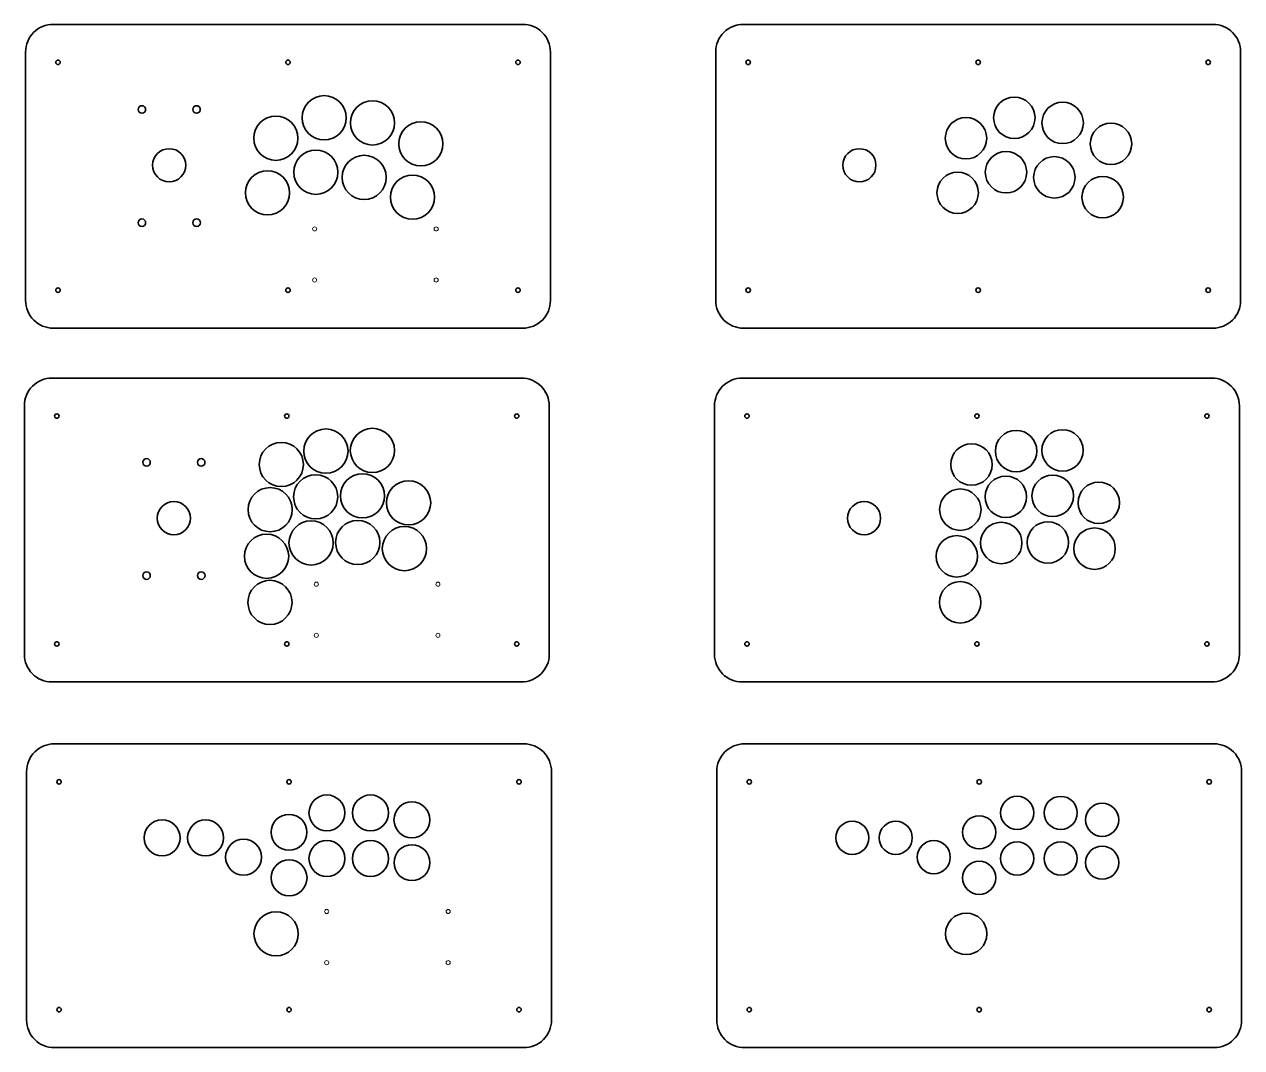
# Model space of a CAD drawing. Header units: millimetres. Extents: x 161 to 1941, y -2211 to 166.
# Drawn here: x 1055 to 1936, y -1150 to -409 of the extents above; entities that cross this region are included whole.
import ezdxf

# ---------------------------------------------------------------- set-up
doc = ezdxf.new("R2010")
doc.units = ezdxf.units.MM
doc.header["$MEASUREMENT"] = 0
doc.layers.add('Layer 1', color=7, linetype='Continuous')

msp = doc.modelspace()

# ---------------------------------------------------------------- linework, layer by layer
at = {"layer": 'Layer 1', "color": 250, "lineweight": 35}
for centre, major_axis, ratio in [((1271.9968, -476.1948), (0, 16), 1), ((1306.9968, -479.9354), (0, 16), 1), ((1771.6895, -476.1948), (0, 15), 1), ((1806.6895, -479.9354), (0, 15), 1), ((1140.0248, -470.2079), (0, 2.75), 1), ((1179.5998, -470.2079), (0, 2.75), 1), ((1236.9968, -491.0448), (0, 16), 1), ((1341.9968, -495.075), (0, 16), 1), ((1736.6895, -491.0448), (0, 15), 1), ((1841.6895, -495.075), (0, 15), 1), ((1159.8468, -510.5949), (0, 12.0001), 0.99999167), ((1265.9968, -515.6823), (0, 16), 1), ((1659.5395, -510.5949), (0, 12.0001), 0.99999167), ((1765.6895, -515.6823), (0, 15), 1), ((1300.9969, -519.3583), (0, 16), 1), ((1800.6896, -519.3583), (0, 15), 1), ((1230.9968, -530.5323), (0, 16), 1), ((1335.9968, -533.7041), (0, 16), 1), ((1730.6895, -530.5323), (0, 15), 1), ((1835.6895, -533.7041), (0, 15), 1), ((1140.0248, -552.208), (0, 2.75), 1), ((1179.6373, -552.1704), (0, 2.75), 1), ((1273.2834, -717.5635), (0, 16), 1), ((1306.9256, -717.0783), (0, 16), 1), ((1772.9761, -717.5635), (0, 15), 1), ((1806.6183, -717.0783), (0, 15), 1), ((1240.9991, -727.3162), (0, 16), 1), ((1740.6918, -727.3162), (0, 15), 1), ((1143.4039, -725.7436), (0, 2.75), 1), ((1182.9789, -725.7436), (0, 2.75), 1), ((1265.8588, -750.6638), (0, 16), 1), ((1299.7986, -749.9811), (0, 16), 1), ((1333.1532, -755.0526), (0, 16), 1), ((1765.5515, -750.6638), (0, 15), 1), ((1799.4913, -749.9811), (0, 15), 1), ((1832.8459, -755.0526), (0, 15), 1), ((1232.9043, -759.9881), (0, 16), 1), ((1732.597, -759.9881), (0, 15), 1), ((1163.2259, -766.1305), (0, 12), 1), ((1662.9186, -766.1305), (0, 12), 1), ((1262.5429, -784.1159), (0, 16), 1), ((1296.2876, -783.7258), (0, 16), 1), ((1330.1298, -788.2121), (0, 16), 1), ((1762.2356, -784.1159), (0, 15), 1), ((1795.9803, -783.7258), (0, 15), 1), ((1829.8225, -788.2121), (0, 15), 1), ((1230.3586, -793.7712), (0, 16), 1), ((1730.0513, -793.7712), (0, 15), 1), ((1143.4039, -807.7437), (0, 2.75), 1), ((1183.0164, -807.7061), (0, 2.75), 1), ((1232.7968, -827.1257), (0, 16), 1), ((1732.4895, -827.1257), (0, 15), 1), ((1274.021, -979.579), (0, 13.0001), 0.99999231), ((1305.5709, -979.5915), (0, 13.0001), 0.99999231), ((1773.7137, -979.579), (0, 12.0001), 0.99999167), ((1805.2636, -979.5915), (0, 12.0001), 0.99999167), ((1335.571, -984.5916), (0, 13.0001), 0.99999231), ((1835.2637, -984.5916), (0, 12.0001), 0.99999167), ((1154.6961, -997.6415), (0, 13.0001), 0.99999231), ((1186.146, -997.6166), (0, 13.0001), 0.99999231), ((1246.5711, -993.629), (0, 13.0001), 0.99999231), ((1654.3888, -997.6415), (0, 12.0001), 0.99999167), ((1685.8387, -997.6166), (0, 12.0001), 0.99999167), ((1746.2638, -993.629), (0, 12.0001), 0.99999167), ((1213.671, -1011.654), (0, 13.0001), 0.99999231), ((1274.021, -1012.5915), (0, 13.0001), 0.99999231), ((1305.5835, -1012.6166), (0, 13.0001), 0.99999231), ((1335.5835, -1015.6165), (0, 13.0001), 0.99999231), ((1713.3637, -1011.654), (0, 12.0001), 0.99999167), ((1773.7137, -1012.5915), (0, 12.0001), 0.99999167), ((1805.2762, -1012.6166), (0, 12.0001), 0.99999167), ((1835.2762, -1015.6165), (0, 12.0001), 0.99999167), ((1246.596, -1026.579), (0, 13.0001), 0.99999231), ((1746.2887, -1026.579), (0, 12.0001), 0.99999167), ((1237.1711, -1067.1539), (0, 16), 1), ((1736.8638, -1067.1539), (0, 15), 1)]:
    msp.add_ellipse(centre, major_axis=major_axis, ratio=ratio, dxfattribs=at)
at = {"layer": 'Layer 1', "lineweight": 35}
for points, knots in [([(1075.8386, -628.5534), (1075.8386, -628.5534), (1415.8386, -628.5534), (1415.8386, -628.5534), (1421.1463, -628.55), (1426.2353, -626.4383), (1429.986, -622.6828), (1433.7367, -618.9274), (1435.842, -613.861), (1435.8386, -608.5534), (1435.8386, -608.5534), (1435.8386, -428.5534), (1435.8386, -428.5534), (1435.8353, -423.2457), (1433.7236, -418.1567), (1429.9681, -414.406), (1426.2126, -410.6553), (1421.1463, -408.55), (1415.8386, -408.5534), (1415.8386, -408.5534), (1075.8386, -408.5534), (1075.8386, -408.5534), (1070.5309, -408.5567), (1065.442, -410.6684), (1061.6912, -414.4239), (1057.9405, -418.1793), (1055.8353, -423.2457), (1055.8386, -428.5534), (1055.8386, -428.5534), (1055.8386, -608.5534), (1055.8386, -608.5534), (1055.842, -613.861), (1057.9536, -618.95), (1061.7091, -622.7007), (1065.4646, -626.4514), (1070.5309, -628.5567), (1075.8386, -628.5534)], [0, 0, 0, 0, 0.08333333, 0.08333333, 0.08333333, 0.16666667, 0.16666667, 0.16666667, 0.25, 0.25, 0.25, 0.33333333, 0.33333333, 0.33333333, 0.41666667, 0.41666667, 0.41666667, 0.5, 0.5, 0.5, 0.58333333, 0.58333333, 0.58333333, 0.66666667, 0.66666667, 0.66666667, 0.75, 0.75, 0.75, 0.83333333, 0.83333333, 0.83333333, 0.91666667, 0.91666667, 0.91666667, 1, 1, 1, 1]), ([(1575.5313, -628.5534), (1575.5313, -628.5534), (1915.5313, -628.5534), (1915.5313, -628.5534), (1920.839, -628.55), (1925.928, -626.4383), (1929.6787, -622.6828), (1933.4294, -618.9274), (1935.5347, -613.861), (1935.5313, -608.5534), (1935.5313, -608.5534), (1935.5313, -428.5534), (1935.5313, -428.5534), (1935.528, -423.2457), (1933.4163, -418.1567), (1929.6608, -414.406), (1925.9053, -410.6553), (1920.839, -408.55), (1915.5313, -408.5534), (1915.5313, -408.5534), (1575.5313, -408.5534), (1575.5313, -408.5534), (1570.2236, -408.5567), (1565.1347, -410.6684), (1561.3839, -414.4239), (1557.6332, -418.1793), (1555.528, -423.2457), (1555.5313, -428.5534), (1555.5313, -428.5534), (1555.5313, -608.5534), (1555.5313, -608.5534), (1555.5347, -613.861), (1557.6463, -618.95), (1561.4018, -622.7007), (1565.1573, -626.4514), (1570.2236, -628.5567), (1575.5313, -628.5534)], [0, 0, 0, 0, 0.08333333, 0.08333333, 0.08333333, 0.16666667, 0.16666667, 0.16666667, 0.25, 0.25, 0.25, 0.33333333, 0.33333333, 0.33333333, 0.41666667, 0.41666667, 0.41666667, 0.5, 0.5, 0.5, 0.58333333, 0.58333333, 0.58333333, 0.66666667, 0.66666667, 0.66666667, 0.75, 0.75, 0.75, 0.83333333, 0.83333333, 0.83333333, 0.91666667, 0.91666667, 0.91666667, 1, 1, 1, 1]), ([(1080.9385, -436.0534), (1080.9385, -435.1697), (1080.2222, -434.4534), (1079.3385, -434.4534), (1078.4548, -434.4534), (1077.7385, -435.1697), (1077.7385, -436.0534), (1077.7385, -436.9371), (1078.4548, -437.6534), (1079.3385, -437.6534), (1080.2222, -437.6534), (1080.9385, -436.9371), (1080.9385, -436.0534)], [0, 0, 0, 0, 0.25, 0.25, 0.25, 0.5, 0.5, 0.5, 0.75, 0.75, 0.75, 1, 1, 1, 1]), ([(1247.4386, -436.0534), (1247.4386, -435.1697), (1246.7223, -434.4534), (1245.8386, -434.4534), (1244.9549, -434.4534), (1244.2386, -435.1697), (1244.2386, -436.0534), (1244.2386, -436.9371), (1244.9549, -437.6534), (1245.8386, -437.6534), (1246.7223, -437.6534), (1247.4386, -436.9371), (1247.4386, -436.0534)], [0, 0, 0, 0, 0.25, 0.25, 0.25, 0.5, 0.5, 0.5, 0.75, 0.75, 0.75, 1, 1, 1, 1]), ([(1413.9385, -436.0534), (1413.9385, -435.1697), (1413.2222, -434.4534), (1412.3385, -434.4534), (1411.4548, -434.4534), (1410.7385, -435.1697), (1410.7385, -436.0534), (1410.7385, -436.9371), (1411.4548, -437.6534), (1412.3385, -437.6534), (1413.2222, -437.6534), (1413.9385, -436.9371), (1413.9385, -436.0534)], [0, 0, 0, 0, 0.25, 0.25, 0.25, 0.5, 0.5, 0.5, 0.75, 0.75, 0.75, 1, 1, 1, 1]), ([(1580.6312, -436.0534), (1580.6312, -435.1697), (1579.9149, -434.4534), (1579.0312, -434.4534), (1578.1475, -434.4534), (1577.4312, -435.1697), (1577.4312, -436.0534), (1577.4312, -436.9371), (1578.1475, -437.6534), (1579.0312, -437.6534), (1579.9149, -437.6534), (1580.6312, -436.9371), (1580.6312, -436.0534)], [0, 0, 0, 0, 0.25, 0.25, 0.25, 0.5, 0.5, 0.5, 0.75, 0.75, 0.75, 1, 1, 1, 1]), ([(1747.1313, -436.0534), (1747.1313, -435.1697), (1746.415, -434.4534), (1745.5313, -434.4534), (1744.6476, -434.4534), (1743.9313, -435.1697), (1743.9313, -436.0534), (1743.9313, -436.9371), (1744.6476, -437.6534), (1745.5313, -437.6534), (1746.415, -437.6534), (1747.1313, -436.9371), (1747.1313, -436.0534)], [0, 0, 0, 0, 0.25, 0.25, 0.25, 0.5, 0.5, 0.5, 0.75, 0.75, 0.75, 1, 1, 1, 1]), ([(1913.6312, -436.0534), (1913.6312, -435.1697), (1912.9149, -434.4534), (1912.0312, -434.4534), (1911.1475, -434.4534), (1910.4312, -435.1697), (1910.4312, -436.0534), (1910.4312, -436.9371), (1911.1475, -437.6534), (1912.0312, -437.6534), (1912.9149, -437.6534), (1913.6312, -436.9371), (1913.6312, -436.0534)], [0, 0, 0, 0, 0.25, 0.25, 0.25, 0.5, 0.5, 0.5, 0.75, 0.75, 0.75, 1, 1, 1, 1]), ([(1080.9385, -601.0534), (1080.9385, -600.1697), (1080.2222, -599.4534), (1079.3385, -599.4534), (1078.4548, -599.4534), (1077.7385, -600.1697), (1077.7385, -601.0534), (1077.7385, -601.9371), (1078.4548, -602.6534), (1079.3385, -602.6534), (1080.2222, -602.6534), (1080.9385, -601.9371), (1080.9385, -601.0534)], [0, 0, 0, 0, 0.25, 0.25, 0.25, 0.5, 0.5, 0.5, 0.75, 0.75, 0.75, 1, 1, 1, 1]), ([(1247.4386, -601.0534), (1247.4386, -600.1697), (1246.7223, -599.4534), (1245.8386, -599.4534), (1244.9549, -599.4534), (1244.2386, -600.1697), (1244.2386, -601.0534), (1244.2386, -601.9371), (1244.9549, -602.6534), (1245.8386, -602.6534), (1246.7223, -602.6534), (1247.4386, -601.9371), (1247.4386, -601.0534)], [0, 0, 0, 0, 0.25, 0.25, 0.25, 0.5, 0.5, 0.5, 0.75, 0.75, 0.75, 1, 1, 1, 1]), ([(1413.9385, -601.0534), (1413.9385, -600.1697), (1413.2222, -599.4534), (1412.3385, -599.4534), (1411.4548, -599.4534), (1410.7385, -600.1697), (1410.7385, -601.0534), (1410.7385, -601.9371), (1411.4548, -602.6534), (1412.3385, -602.6534), (1413.2222, -602.6534), (1413.9385, -601.9371), (1413.9385, -601.0534)], [0, 0, 0, 0, 0.25, 0.25, 0.25, 0.5, 0.5, 0.5, 0.75, 0.75, 0.75, 1, 1, 1, 1]), ([(1580.6312, -601.0534), (1580.6312, -600.1697), (1579.9149, -599.4534), (1579.0312, -599.4534), (1578.1475, -599.4534), (1577.4312, -600.1697), (1577.4312, -601.0534), (1577.4312, -601.9371), (1578.1475, -602.6534), (1579.0312, -602.6534), (1579.9149, -602.6534), (1580.6312, -601.9371), (1580.6312, -601.0534)], [0, 0, 0, 0, 0.25, 0.25, 0.25, 0.5, 0.5, 0.5, 0.75, 0.75, 0.75, 1, 1, 1, 1]), ([(1747.1313, -601.0534), (1747.1313, -600.1697), (1746.415, -599.4534), (1745.5313, -599.4534), (1744.6476, -599.4534), (1743.9313, -600.1697), (1743.9313, -601.0534), (1743.9313, -601.9371), (1744.6476, -602.6534), (1745.5313, -602.6534), (1746.415, -602.6534), (1747.1313, -601.9371), (1747.1313, -601.0534)], [0, 0, 0, 0, 0.25, 0.25, 0.25, 0.5, 0.5, 0.5, 0.75, 0.75, 0.75, 1, 1, 1, 1]), ([(1913.6312, -601.0534), (1913.6312, -600.1697), (1912.9149, -599.4534), (1912.0312, -599.4534), (1911.1475, -599.4534), (1910.4312, -600.1697), (1910.4312, -601.0534), (1910.4312, -601.9371), (1911.1475, -602.6534), (1912.0312, -602.6534), (1912.9149, -602.6534), (1913.6312, -601.9371), (1913.6312, -601.0534)], [0, 0, 0, 0, 0.25, 0.25, 0.25, 0.5, 0.5, 0.5, 0.75, 0.75, 0.75, 1, 1, 1, 1]), ([(1074.9499, -884.7376), (1074.9499, -884.7376), (1414.9499, -884.7376), (1414.9499, -884.7376), (1420.2576, -884.7342), (1425.3466, -882.6225), (1429.0973, -878.867), (1432.848, -875.1116), (1434.9533, -870.0452), (1434.9499, -864.7376), (1434.9499, -864.7376), (1434.9499, -684.7376), (1434.9499, -684.7376), (1434.9466, -679.4299), (1432.8349, -674.3409), (1429.0794, -670.5902), (1425.3239, -666.8395), (1420.2576, -664.7342), (1414.9499, -664.7376), (1414.9499, -664.7376), (1074.9499, -664.7376), (1074.9499, -664.7376), (1069.6422, -664.7409), (1064.5533, -666.8526), (1060.8025, -670.6081), (1057.0518, -674.3635), (1054.9466, -679.4299), (1054.9499, -684.7376), (1054.9499, -684.7376), (1054.9499, -864.7376), (1054.9499, -864.7376), (1054.9533, -870.0452), (1057.0649, -875.1342), (1060.8204, -878.8849), (1064.5759, -882.6356), (1069.6422, -884.7409), (1074.9499, -884.7376)], [0, 0, 0, 0, 0.08333333, 0.08333333, 0.08333333, 0.16666667, 0.16666667, 0.16666667, 0.25, 0.25, 0.25, 0.33333333, 0.33333333, 0.33333333, 0.41666667, 0.41666667, 0.41666667, 0.5, 0.5, 0.5, 0.58333333, 0.58333333, 0.58333333, 0.66666667, 0.66666667, 0.66666667, 0.75, 0.75, 0.75, 0.83333333, 0.83333333, 0.83333333, 0.91666667, 0.91666667, 0.91666667, 1, 1, 1, 1]), ([(1574.6426, -884.7376), (1574.6426, -884.7376), (1914.6426, -884.7376), (1914.6426, -884.7376), (1919.9503, -884.7342), (1925.0393, -882.6225), (1928.79, -878.867), (1932.5407, -875.1116), (1934.646, -870.0452), (1934.6426, -864.7376), (1934.6426, -864.7376), (1934.6426, -684.7376), (1934.6426, -684.7376), (1934.6393, -679.4299), (1932.5276, -674.3409), (1928.7721, -670.5902), (1925.0166, -666.8395), (1919.9503, -664.7342), (1914.6426, -664.7376), (1914.6426, -664.7376), (1574.6426, -664.7376), (1574.6426, -664.7376), (1569.3349, -664.7409), (1564.246, -666.8526), (1560.4952, -670.6081), (1556.7445, -674.3635), (1554.6393, -679.4299), (1554.6426, -684.7376), (1554.6426, -684.7376), (1554.6426, -864.7376), (1554.6426, -864.7376), (1554.646, -870.0452), (1556.7576, -875.1342), (1560.5131, -878.8849), (1564.2686, -882.6356), (1569.3349, -884.7409), (1574.6426, -884.7376)], [0, 0, 0, 0, 0.08333333, 0.08333333, 0.08333333, 0.16666667, 0.16666667, 0.16666667, 0.25, 0.25, 0.25, 0.33333333, 0.33333333, 0.33333333, 0.41666667, 0.41666667, 0.41666667, 0.5, 0.5, 0.5, 0.58333333, 0.58333333, 0.58333333, 0.66666667, 0.66666667, 0.66666667, 0.75, 0.75, 0.75, 0.83333333, 0.83333333, 0.83333333, 0.91666667, 0.91666667, 0.91666667, 1, 1, 1, 1]), ([(1080.0498, -692.2376), (1080.0498, -691.3539), (1079.3335, -690.6376), (1078.4498, -690.6376), (1077.5661, -690.6376), (1076.8498, -691.3539), (1076.8498, -692.2376), (1076.8498, -693.1213), (1077.5661, -693.8376), (1078.4498, -693.8376), (1079.3335, -693.8376), (1080.0498, -693.1213), (1080.0498, -692.2376)], [0, 0, 0, 0, 0.25, 0.25, 0.25, 0.5, 0.5, 0.5, 0.75, 0.75, 0.75, 1, 1, 1, 1]), ([(1246.5499, -692.2376), (1246.5499, -691.3539), (1245.8336, -690.6376), (1244.9499, -690.6376), (1244.0662, -690.6376), (1243.3499, -691.3539), (1243.3499, -692.2376), (1243.3499, -693.1213), (1244.0662, -693.8376), (1244.9499, -693.8376), (1245.8336, -693.8376), (1246.5499, -693.1213), (1246.5499, -692.2376)], [0, 0, 0, 0, 0.25, 0.25, 0.25, 0.5, 0.5, 0.5, 0.75, 0.75, 0.75, 1, 1, 1, 1]), ([(1413.0498, -692.2376), (1413.0498, -691.3539), (1412.3335, -690.6376), (1411.4498, -690.6376), (1410.5661, -690.6376), (1409.8498, -691.3539), (1409.8498, -692.2376), (1409.8498, -693.1213), (1410.5661, -693.8376), (1411.4498, -693.8376), (1412.3335, -693.8376), (1413.0498, -693.1213), (1413.0498, -692.2376)], [0, 0, 0, 0, 0.25, 0.25, 0.25, 0.5, 0.5, 0.5, 0.75, 0.75, 0.75, 1, 1, 1, 1]), ([(1579.7425, -692.2376), (1579.7425, -691.3539), (1579.0262, -690.6376), (1578.1425, -690.6376), (1577.2588, -690.6376), (1576.5425, -691.3539), (1576.5425, -692.2376), (1576.5425, -693.1213), (1577.2588, -693.8376), (1578.1425, -693.8376), (1579.0262, -693.8376), (1579.7425, -693.1213), (1579.7425, -692.2376)], [0, 0, 0, 0, 0.25, 0.25, 0.25, 0.5, 0.5, 0.5, 0.75, 0.75, 0.75, 1, 1, 1, 1]), ([(1746.2426, -692.2376), (1746.2426, -691.3539), (1745.5263, -690.6376), (1744.6426, -690.6376), (1743.7589, -690.6376), (1743.0426, -691.3539), (1743.0426, -692.2376), (1743.0426, -693.1213), (1743.7589, -693.8376), (1744.6426, -693.8376), (1745.5263, -693.8376), (1746.2426, -693.1213), (1746.2426, -692.2376)], [0, 0, 0, 0, 0.25, 0.25, 0.25, 0.5, 0.5, 0.5, 0.75, 0.75, 0.75, 1, 1, 1, 1]), ([(1912.7425, -692.2376), (1912.7425, -691.3539), (1912.0262, -690.6376), (1911.1425, -690.6376), (1910.2588, -690.6376), (1909.5425, -691.3539), (1909.5425, -692.2376), (1909.5425, -693.1213), (1910.2588, -693.8376), (1911.1425, -693.8376), (1912.0262, -693.8376), (1912.7425, -693.1213), (1912.7425, -692.2376)], [0, 0, 0, 0, 0.25, 0.25, 0.25, 0.5, 0.5, 0.5, 0.75, 0.75, 0.75, 1, 1, 1, 1]), ([(1080.0498, -857.2376), (1080.0498, -856.3539), (1079.3335, -855.6376), (1078.4498, -855.6376), (1077.5661, -855.6376), (1076.8498, -856.3539), (1076.8498, -857.2376), (1076.8498, -858.1213), (1077.5661, -858.8376), (1078.4498, -858.8376), (1079.3335, -858.8376), (1080.0498, -858.1213), (1080.0498, -857.2376)], [0, 0, 0, 0, 0.25, 0.25, 0.25, 0.5, 0.5, 0.5, 0.75, 0.75, 0.75, 1, 1, 1, 1]), ([(1246.5499, -857.2376), (1246.5499, -856.3539), (1245.8336, -855.6376), (1244.9499, -855.6376), (1244.0662, -855.6376), (1243.3499, -856.3539), (1243.3499, -857.2376), (1243.3499, -858.1213), (1244.0662, -858.8376), (1244.9499, -858.8376), (1245.8336, -858.8376), (1246.5499, -858.1213), (1246.5499, -857.2376)], [0, 0, 0, 0, 0.25, 0.25, 0.25, 0.5, 0.5, 0.5, 0.75, 0.75, 0.75, 1, 1, 1, 1]), ([(1413.0498, -857.2376), (1413.0498, -856.3539), (1412.3335, -855.6376), (1411.4498, -855.6376), (1410.5661, -855.6376), (1409.8498, -856.3539), (1409.8498, -857.2376), (1409.8498, -858.1213), (1410.5661, -858.8376), (1411.4498, -858.8376), (1412.3335, -858.8376), (1413.0498, -858.1213), (1413.0498, -857.2376)], [0, 0, 0, 0, 0.25, 0.25, 0.25, 0.5, 0.5, 0.5, 0.75, 0.75, 0.75, 1, 1, 1, 1]), ([(1579.7425, -857.2376), (1579.7425, -856.3539), (1579.0262, -855.6376), (1578.1425, -855.6376), (1577.2588, -855.6376), (1576.5425, -856.3539), (1576.5425, -857.2376), (1576.5425, -858.1213), (1577.2588, -858.8376), (1578.1425, -858.8376), (1579.0262, -858.8376), (1579.7425, -858.1213), (1579.7425, -857.2376)], [0, 0, 0, 0, 0.25, 0.25, 0.25, 0.5, 0.5, 0.5, 0.75, 0.75, 0.75, 1, 1, 1, 1]), ([(1746.2426, -857.2376), (1746.2426, -856.3539), (1745.5263, -855.6376), (1744.6426, -855.6376), (1743.7589, -855.6376), (1743.0426, -856.3539), (1743.0426, -857.2376), (1743.0426, -858.1213), (1743.7589, -858.8376), (1744.6426, -858.8376), (1745.5263, -858.8376), (1746.2426, -858.1213), (1746.2426, -857.2376)], [0, 0, 0, 0, 0.25, 0.25, 0.25, 0.5, 0.5, 0.5, 0.75, 0.75, 0.75, 1, 1, 1, 1]), ([(1912.7425, -857.2376), (1912.7425, -856.3539), (1912.0262, -855.6376), (1911.1425, -855.6376), (1910.2588, -855.6376), (1909.5425, -856.3539), (1909.5425, -857.2376), (1909.5425, -858.1213), (1910.2588, -858.8376), (1911.1425, -858.8376), (1912.0262, -858.8376), (1912.7425, -858.1213), (1912.7425, -857.2376)], [0, 0, 0, 0, 0.25, 0.25, 0.25, 0.5, 0.5, 0.5, 0.75, 0.75, 0.75, 1, 1, 1, 1]), ([(1076.596, -1149.5789), (1076.596, -1149.5789), (1416.596, -1149.5789), (1416.596, -1149.5789), (1421.9037, -1149.5755), (1426.9927, -1147.4638), (1430.7434, -1143.7083), (1434.4941, -1139.9529), (1436.5994, -1134.8865), (1436.596, -1129.5789), (1436.596, -1129.5789), (1436.596, -949.5789), (1436.596, -949.5789), (1436.5927, -944.2712), (1434.481, -939.1822), (1430.7255, -935.4315), (1426.97, -931.6808), (1421.9037, -929.5755), (1416.596, -929.5789), (1416.596, -929.5789), (1076.596, -929.5789), (1076.596, -929.5789), (1071.2883, -929.5822), (1066.1994, -931.6939), (1062.4486, -935.4494), (1058.6979, -939.2048), (1056.5927, -944.2712), (1056.596, -949.5789), (1056.596, -949.5789), (1056.596, -1129.5789), (1056.596, -1129.5789), (1056.5994, -1134.8865), (1058.711, -1139.9755), (1062.4665, -1143.7262), (1066.222, -1147.4769), (1071.2883, -1149.5822), (1076.596, -1149.5789)], [0, 0, 0, 0, 0.08333333, 0.08333333, 0.08333333, 0.16666667, 0.16666667, 0.16666667, 0.25, 0.25, 0.25, 0.33333333, 0.33333333, 0.33333333, 0.41666667, 0.41666667, 0.41666667, 0.5, 0.5, 0.5, 0.58333333, 0.58333333, 0.58333333, 0.66666667, 0.66666667, 0.66666667, 0.75, 0.75, 0.75, 0.83333333, 0.83333333, 0.83333333, 0.91666667, 0.91666667, 0.91666667, 1, 1, 1, 1]), ([(1576.2887, -1149.5789), (1576.2887, -1149.5789), (1916.2887, -1149.5789), (1916.2887, -1149.5789), (1921.5964, -1149.5755), (1926.6854, -1147.4638), (1930.4361, -1143.7083), (1934.1868, -1139.9529), (1936.2921, -1134.8865), (1936.2887, -1129.5789), (1936.2887, -1129.5789), (1936.2887, -949.5789), (1936.2887, -949.5789), (1936.2854, -944.2712), (1934.1737, -939.1822), (1930.4182, -935.4315), (1926.6627, -931.6808), (1921.5964, -929.5755), (1916.2887, -929.5789), (1916.2887, -929.5789), (1576.2887, -929.5789), (1576.2887, -929.5789), (1570.981, -929.5822), (1565.8921, -931.6939), (1562.1413, -935.4494), (1558.3906, -939.2048), (1556.2854, -944.2712), (1556.2887, -949.5789), (1556.2887, -949.5789), (1556.2887, -1129.5789), (1556.2887, -1129.5789), (1556.2921, -1134.8865), (1558.4037, -1139.9755), (1562.1592, -1143.7262), (1565.9147, -1147.4769), (1570.981, -1149.5822), (1576.2887, -1149.5789)], [0, 0, 0, 0, 0.08333333, 0.08333333, 0.08333333, 0.16666667, 0.16666667, 0.16666667, 0.25, 0.25, 0.25, 0.33333333, 0.33333333, 0.33333333, 0.41666667, 0.41666667, 0.41666667, 0.5, 0.5, 0.5, 0.58333333, 0.58333333, 0.58333333, 0.66666667, 0.66666667, 0.66666667, 0.75, 0.75, 0.75, 0.83333333, 0.83333333, 0.83333333, 0.91666667, 0.91666667, 0.91666667, 1, 1, 1, 1]), ([(1081.6959, -957.0789), (1081.6959, -956.1952), (1080.9796, -955.4789), (1080.0959, -955.4789), (1079.2122, -955.4789), (1078.4959, -956.1952), (1078.4959, -957.0789), (1078.4959, -957.9626), (1079.2122, -958.6789), (1080.0959, -958.6789), (1080.9796, -958.6789), (1081.6959, -957.9626), (1081.6959, -957.0789)], [0, 0, 0, 0, 0.25, 0.25, 0.25, 0.5, 0.5, 0.5, 0.75, 0.75, 0.75, 1, 1, 1, 1]), ([(1248.196, -957.0789), (1248.196, -956.1952), (1247.4797, -955.4789), (1246.596, -955.4789), (1245.7123, -955.4789), (1244.996, -956.1952), (1244.996, -957.0789), (1244.996, -957.9626), (1245.7123, -958.6789), (1246.596, -958.6789), (1247.4797, -958.6789), (1248.196, -957.9626), (1248.196, -957.0789)], [0, 0, 0, 0, 0.25, 0.25, 0.25, 0.5, 0.5, 0.5, 0.75, 0.75, 0.75, 1, 1, 1, 1]), ([(1414.6959, -957.0789), (1414.6959, -956.1952), (1413.9796, -955.4789), (1413.0959, -955.4789), (1412.2122, -955.4789), (1411.4959, -956.1952), (1411.4959, -957.0789), (1411.4959, -957.9626), (1412.2122, -958.6789), (1413.0959, -958.6789), (1413.9796, -958.6789), (1414.6959, -957.9626), (1414.6959, -957.0789)], [0, 0, 0, 0, 0.25, 0.25, 0.25, 0.5, 0.5, 0.5, 0.75, 0.75, 0.75, 1, 1, 1, 1]), ([(1581.3886, -957.0789), (1581.3886, -956.1952), (1580.6723, -955.4789), (1579.7886, -955.4789), (1578.9049, -955.4789), (1578.1886, -956.1952), (1578.1886, -957.0789), (1578.1886, -957.9626), (1578.9049, -958.6789), (1579.7886, -958.6789), (1580.6723, -958.6789), (1581.3886, -957.9626), (1581.3886, -957.0789)], [0, 0, 0, 0, 0.25, 0.25, 0.25, 0.5, 0.5, 0.5, 0.75, 0.75, 0.75, 1, 1, 1, 1]), ([(1747.8887, -957.0789), (1747.8887, -956.1952), (1747.1724, -955.4789), (1746.2887, -955.4789), (1745.405, -955.4789), (1744.6887, -956.1952), (1744.6887, -957.0789), (1744.6887, -957.9626), (1745.405, -958.6789), (1746.2887, -958.6789), (1747.1724, -958.6789), (1747.8887, -957.9626), (1747.8887, -957.0789)], [0, 0, 0, 0, 0.25, 0.25, 0.25, 0.5, 0.5, 0.5, 0.75, 0.75, 0.75, 1, 1, 1, 1]), ([(1914.3886, -957.0789), (1914.3886, -956.1952), (1913.6723, -955.4789), (1912.7886, -955.4789), (1911.9049, -955.4789), (1911.1886, -956.1952), (1911.1886, -957.0789), (1911.1886, -957.9626), (1911.9049, -958.6789), (1912.7886, -958.6789), (1913.6723, -958.6789), (1914.3886, -957.9626), (1914.3886, -957.0789)], [0, 0, 0, 0, 0.25, 0.25, 0.25, 0.5, 0.5, 0.5, 0.75, 0.75, 0.75, 1, 1, 1, 1]), ([(1081.6959, -1122.0789), (1081.6959, -1121.1952), (1080.9796, -1120.4789), (1080.0959, -1120.4789), (1079.2122, -1120.4789), (1078.4959, -1121.1952), (1078.4959, -1122.0789), (1078.4959, -1122.9626), (1079.2122, -1123.6789), (1080.0959, -1123.6789), (1080.9796, -1123.6789), (1081.6959, -1122.9626), (1081.6959, -1122.0789)], [0, 0, 0, 0, 0.25, 0.25, 0.25, 0.5, 0.5, 0.5, 0.75, 0.75, 0.75, 1, 1, 1, 1]), ([(1248.196, -1122.0789), (1248.196, -1121.1952), (1247.4797, -1120.4789), (1246.596, -1120.4789), (1245.7123, -1120.4789), (1244.996, -1121.1952), (1244.996, -1122.0789), (1244.996, -1122.9626), (1245.7123, -1123.6789), (1246.596, -1123.6789), (1247.4797, -1123.6789), (1248.196, -1122.9626), (1248.196, -1122.0789)], [0, 0, 0, 0, 0.25, 0.25, 0.25, 0.5, 0.5, 0.5, 0.75, 0.75, 0.75, 1, 1, 1, 1]), ([(1414.6959, -1122.0789), (1414.6959, -1121.1952), (1413.9796, -1120.4789), (1413.0959, -1120.4789), (1412.2122, -1120.4789), (1411.4959, -1121.1952), (1411.4959, -1122.0789), (1411.4959, -1122.9626), (1412.2122, -1123.6789), (1413.0959, -1123.6789), (1413.9796, -1123.6789), (1414.6959, -1122.9626), (1414.6959, -1122.0789)], [0, 0, 0, 0, 0.25, 0.25, 0.25, 0.5, 0.5, 0.5, 0.75, 0.75, 0.75, 1, 1, 1, 1]), ([(1581.3886, -1122.0789), (1581.3886, -1121.1952), (1580.6723, -1120.4789), (1579.7886, -1120.4789), (1578.9049, -1120.4789), (1578.1886, -1121.1952), (1578.1886, -1122.0789), (1578.1886, -1122.9626), (1578.9049, -1123.6789), (1579.7886, -1123.6789), (1580.6723, -1123.6789), (1581.3886, -1122.9626), (1581.3886, -1122.0789)], [0, 0, 0, 0, 0.25, 0.25, 0.25, 0.5, 0.5, 0.5, 0.75, 0.75, 0.75, 1, 1, 1, 1]), ([(1747.8887, -1122.0789), (1747.8887, -1121.1952), (1747.1724, -1120.4789), (1746.2887, -1120.4789), (1745.405, -1120.4789), (1744.6887, -1121.1952), (1744.6887, -1122.0789), (1744.6887, -1122.9626), (1745.405, -1123.6789), (1746.2887, -1123.6789), (1747.1724, -1123.6789), (1747.8887, -1122.9626), (1747.8887, -1122.0789)], [0, 0, 0, 0, 0.25, 0.25, 0.25, 0.5, 0.5, 0.5, 0.75, 0.75, 0.75, 1, 1, 1, 1]), ([(1914.3886, -1122.0789), (1914.3886, -1121.1952), (1913.6723, -1120.4789), (1912.7886, -1120.4789), (1911.9049, -1120.4789), (1911.1886, -1121.1952), (1911.1886, -1122.0789), (1911.1886, -1122.9626), (1911.9049, -1123.6789), (1912.7886, -1123.6789), (1913.6723, -1123.6789), (1914.3886, -1122.9626), (1914.3886, -1122.0789)], [0, 0, 0, 0, 0.25, 0.25, 0.25, 0.5, 0.5, 0.5, 0.75, 0.75, 0.75, 1, 1, 1, 1])]:
    msp.add_open_spline(points, degree=3, knots=knots, dxfattribs=at)
at = {"layer": 'Layer 1', "color": 250, "lineweight": 18}
for points in [[(1266.6012, -556.6975), (1266.6012, -557.5259), (1265.9296, -558.1975), (1265.1012, -558.1975), (1264.2728, -558.1975), (1263.6012, -557.5259), (1263.6012, -556.6975), (1263.6012, -555.8691), (1264.2728, -555.1975), (1265.1012, -555.1975), (1265.9296, -555.1975), (1266.6012, -555.8691), (1266.6012, -556.6975)], [(1354.6012, -556.6975), (1354.6012, -557.5259), (1353.9296, -558.1975), (1353.1012, -558.1975), (1352.2728, -558.1975), (1351.6012, -557.5259), (1351.6012, -556.6975), (1351.6012, -555.8691), (1352.2728, -555.1975), (1353.1012, -555.1975), (1353.9296, -555.1975), (1354.6012, -555.8691), (1354.6012, -556.6975)], [(1266.6012, -593.6975), (1266.6012, -594.5259), (1265.9296, -595.1975), (1265.1012, -595.1975), (1264.2728, -595.1975), (1263.6012, -594.5259), (1263.6012, -593.6975), (1263.6012, -592.8691), (1264.2728, -592.1975), (1265.1012, -592.1975), (1265.9296, -592.1975), (1266.6012, -592.8691), (1266.6012, -593.6975)], [(1354.6012, -593.6975), (1354.6012, -594.5259), (1353.9296, -595.1975), (1353.1012, -595.1975), (1352.2728, -595.1975), (1351.6012, -594.5259), (1351.6012, -593.6975), (1351.6012, -592.8691), (1352.2728, -592.1975), (1353.1012, -592.1975), (1353.9296, -592.1975), (1354.6012, -592.8691), (1354.6012, -593.6975)], [(1267.8818, -813.9771), (1267.8818, -814.8055), (1267.2102, -815.4771), (1266.3818, -815.4771), (1265.5534, -815.4771), (1264.8818, -814.8055), (1264.8818, -813.9771), (1264.8818, -813.1487), (1265.5534, -812.4771), (1266.3818, -812.4771), (1267.2102, -812.4771), (1267.8818, -813.1487), (1267.8818, -813.9771)], [(1355.8818, -813.9771), (1355.8818, -814.8055), (1355.2102, -815.4771), (1354.3818, -815.4771), (1353.5534, -815.4771), (1352.8818, -814.8055), (1352.8818, -813.9771), (1352.8818, -813.1487), (1353.5534, -812.4771), (1354.3818, -812.4771), (1355.2102, -812.4771), (1355.8818, -813.1487), (1355.8818, -813.9771)], [(1267.8818, -850.9771), (1267.8818, -851.8055), (1267.2102, -852.4771), (1266.3818, -852.4771), (1265.5534, -852.4771), (1264.8818, -851.8055), (1264.8818, -850.9771), (1264.8818, -850.1487), (1265.5534, -849.4771), (1266.3818, -849.4771), (1267.2102, -849.4771), (1267.8818, -850.1487), (1267.8818, -850.9771)], [(1355.8818, -850.9771), (1355.8818, -851.8055), (1355.2102, -852.4771), (1354.3818, -852.4771), (1353.5534, -852.4771), (1352.8818, -851.8055), (1352.8818, -850.9771), (1352.8818, -850.1487), (1353.5534, -849.4771), (1354.3818, -849.4771), (1355.2102, -849.4771), (1355.8818, -850.1487), (1355.8818, -850.9771)], [(1275.2978, -1051.0007), (1275.2978, -1051.8291), (1274.6262, -1052.5007), (1273.7978, -1052.5007), (1272.9694, -1052.5007), (1272.2978, -1051.8291), (1272.2978, -1051.0007), (1272.2978, -1050.1723), (1272.9694, -1049.5007), (1273.7978, -1049.5007), (1274.6262, -1049.5007), (1275.2978, -1050.1723), (1275.2978, -1051.0007)], [(1363.2978, -1051.0007), (1363.2978, -1051.8291), (1362.6262, -1052.5007), (1361.7978, -1052.5007), (1360.9694, -1052.5007), (1360.2978, -1051.8291), (1360.2978, -1051.0007), (1360.2978, -1050.1723), (1360.9694, -1049.5007), (1361.7978, -1049.5007), (1362.6262, -1049.5007), (1363.2978, -1050.1723), (1363.2978, -1051.0007)], [(1275.2978, -1088.0007), (1275.2978, -1088.8291), (1274.6262, -1089.5007), (1273.7978, -1089.5007), (1272.9694, -1089.5007), (1272.2978, -1088.8291), (1272.2978, -1088.0007), (1272.2978, -1087.1723), (1272.9694, -1086.5007), (1273.7978, -1086.5007), (1274.6262, -1086.5007), (1275.2978, -1087.1723), (1275.2978, -1088.0007)], [(1363.2978, -1088.0007), (1363.2978, -1088.8291), (1362.6262, -1089.5007), (1361.7978, -1089.5007), (1360.9694, -1089.5007), (1360.2978, -1088.8291), (1360.2978, -1088.0007), (1360.2978, -1087.1723), (1360.9694, -1086.5007), (1361.7978, -1086.5007), (1362.6262, -1086.5007), (1363.2978, -1087.1723), (1363.2978, -1088.0007)]]:
    msp.add_open_spline(points, degree=3, knots=[0, 0, 0, 0, 0.25, 0.25, 0.25, 0.5, 0.5, 0.5, 0.75, 0.75, 0.75, 1, 1, 1, 1], dxfattribs=at)

doc.saveas('drawing.dxf')
